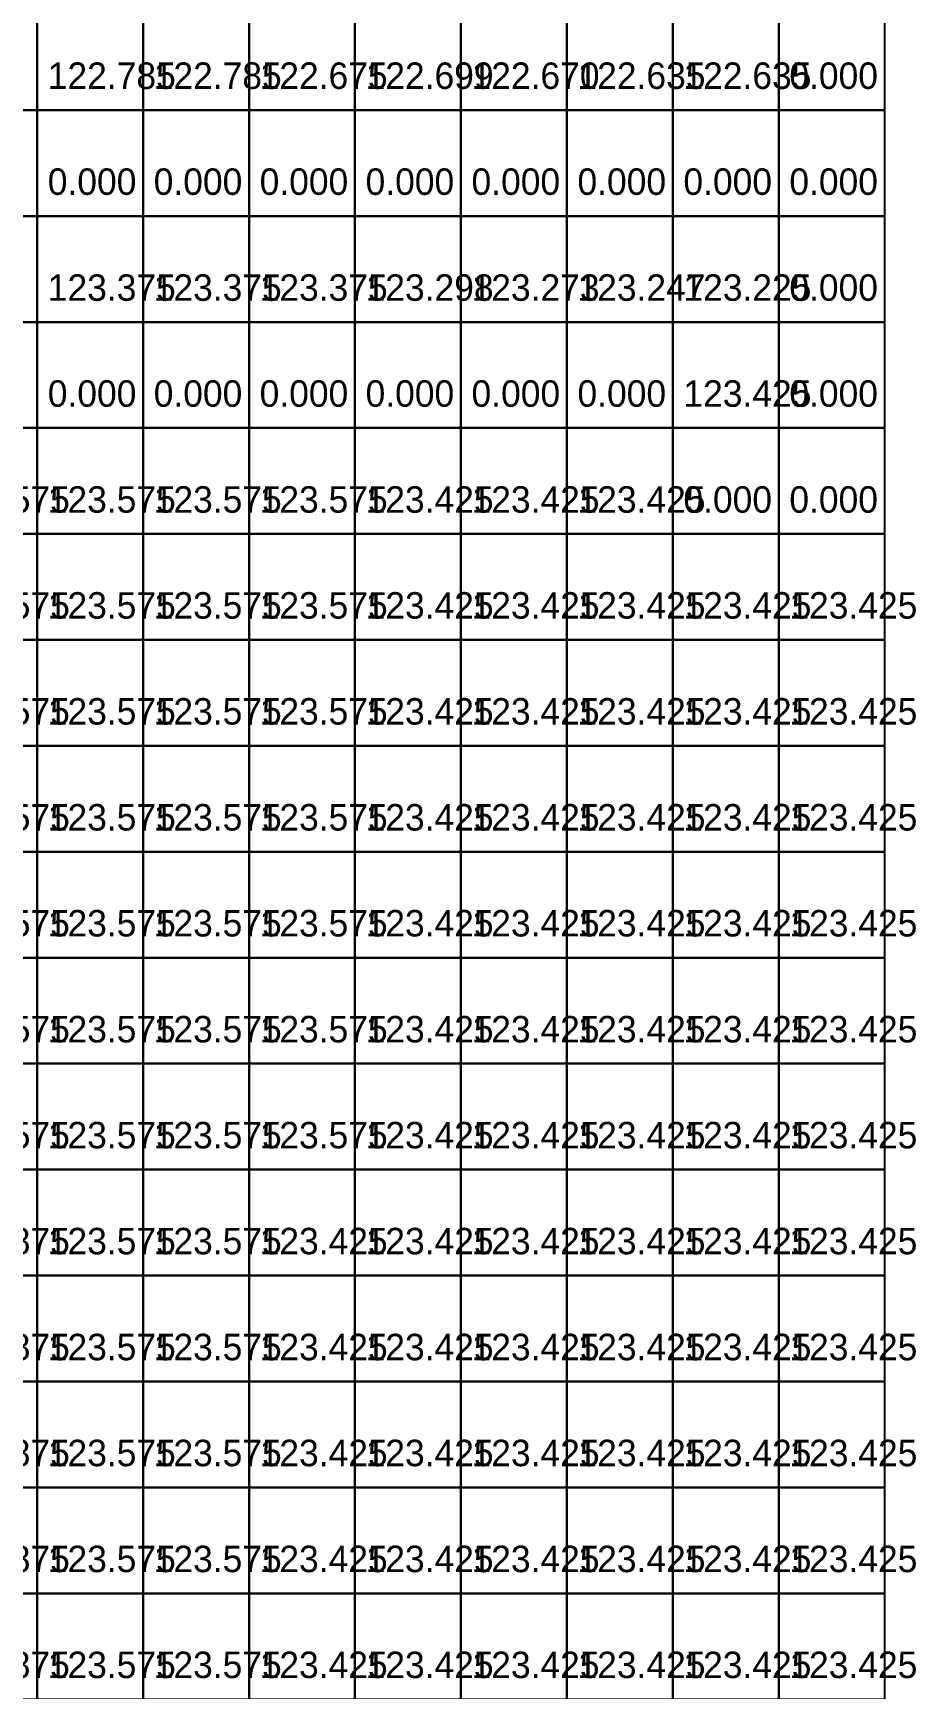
# Model space of a CAD drawing. Header units: metres. Extents: x 287857 to 287978, y 62957 to 63018.
# Drawn here: x 287969.89 to 287978.22, y 62971.93 to 62987.56 of the extents above; entities that cross this region are included whole.
import ezdxf

# ---------------------------------------------------------------- set-up
doc = ezdxf.new("R2010")
doc.units = ezdxf.units.M
for name, color, linetype, true_color in [('ARCH-BARRIER', 7, 'Continuous', 0xf87171), ('ARCH-INTERP', 7, 'Continuous', 0x64748b), ('ARCH-LEVEL-TXT', 7, 'Continuous', 0xa78bfa), ('ARCH-REAL', 7, 'Continuous', 0xa78bfa)]:
    doc.layers.add(name, color=color, linetype=linetype, true_color=true_color)

msp = doc.modelspace()

# ---------------------------------------------------------------- linework, layer by layer
at = {"layer": 'ARCH-BARRIER'}
for points in [[(287968.925, 62986.831, 0), (287969.925, 62986.831, 0), (287969.925, 62987.831, 0), (287968.925, 62987.831, 0), (287968.925, 62986.831, 0)], [(287976.925, 62986.831, 0), (287977.925, 62986.831, 0), (287977.925, 62987.831, 0), (287976.925, 62987.831, 0), (287976.925, 62986.831, 0)], [(287968.925, 62985.831, 0), (287969.925, 62985.831, 0), (287969.925, 62986.831, 0), (287968.925, 62986.831, 0), (287968.925, 62985.831, 0)], [(287969.925, 62985.831, 0), (287970.925, 62985.831, 0), (287970.925, 62986.831, 0), (287969.925, 62986.831, 0), (287969.925, 62985.831, 0)], [(287970.925, 62985.831, 0), (287971.925, 62985.831, 0), (287971.925, 62986.831, 0), (287970.925, 62986.831, 0), (287970.925, 62985.831, 0)], [(287971.925, 62985.831, 0), (287972.925, 62985.831, 0), (287972.925, 62986.831, 0), (287971.925, 62986.831, 0), (287971.925, 62985.831, 0)], [(287972.925, 62985.831, 0), (287973.925, 62985.831, 0), (287973.925, 62986.831, 0), (287972.925, 62986.831, 0), (287972.925, 62985.831, 0)], [(287973.925, 62985.831, 0), (287974.925, 62985.831, 0), (287974.925, 62986.831, 0), (287973.925, 62986.831, 0), (287973.925, 62985.831, 0)], [(287974.925, 62985.831, 0), (287975.925, 62985.831, 0), (287975.925, 62986.831, 0), (287974.925, 62986.831, 0), (287974.925, 62985.831, 0)], [(287975.925, 62985.831, 0), (287976.925, 62985.831, 0), (287976.925, 62986.831, 0), (287975.925, 62986.831, 0), (287975.925, 62985.831, 0)], [(287976.925, 62985.831, 0), (287977.925, 62985.831, 0), (287977.925, 62986.831, 0), (287976.925, 62986.831, 0), (287976.925, 62985.831, 0)], [(287968.925, 62984.831, 0), (287969.925, 62984.831, 0), (287969.925, 62985.831, 0), (287968.925, 62985.831, 0), (287968.925, 62984.831, 0)], [(287976.925, 62984.831, 0), (287977.925, 62984.831, 0), (287977.925, 62985.831, 0), (287976.925, 62985.831, 0), (287976.925, 62984.831, 0)], [(287968.925, 62983.831, 0), (287969.925, 62983.831, 0), (287969.925, 62984.831, 0), (287968.925, 62984.831, 0), (287968.925, 62983.831, 0)], [(287969.925, 62983.831, 0), (287970.925, 62983.831, 0), (287970.925, 62984.831, 0), (287969.925, 62984.831, 0), (287969.925, 62983.831, 0)], [(287970.925, 62983.831, 0), (287971.925, 62983.831, 0), (287971.925, 62984.831, 0), (287970.925, 62984.831, 0), (287970.925, 62983.831, 0)], [(287971.925, 62983.831, 0), (287972.925, 62983.831, 0), (287972.925, 62984.831, 0), (287971.925, 62984.831, 0), (287971.925, 62983.831, 0)], [(287972.925, 62983.831, 0), (287973.925, 62983.831, 0), (287973.925, 62984.831, 0), (287972.925, 62984.831, 0), (287972.925, 62983.831, 0)], [(287973.925, 62983.831, 0), (287974.925, 62983.831, 0), (287974.925, 62984.831, 0), (287973.925, 62984.831, 0), (287973.925, 62983.831, 0)], [(287974.925, 62983.831, 0), (287975.925, 62983.831, 0), (287975.925, 62984.831, 0), (287974.925, 62984.831, 0), (287974.925, 62983.831, 0)], [(287976.925, 62983.831, 0), (287977.925, 62983.831, 0), (287977.925, 62984.831, 0), (287976.925, 62984.831, 0), (287976.925, 62983.831, 0)], [(287975.925, 62982.831, 0), (287976.925, 62982.831, 0), (287976.925, 62983.831, 0), (287975.925, 62983.831, 0), (287975.925, 62982.831, 0)], [(287976.925, 62982.831, 0), (287977.925, 62982.831, 0), (287977.925, 62983.831, 0), (287976.925, 62983.831, 0), (287976.925, 62982.831, 0)]]:
    msp.add_polyline3d(points, dxfattribs=at)
at = {"layer": 'ARCH-INTERP'}
for points in [[(287970.925, 62986.831, 122.785), (287971.925, 62986.831, 122.785), (287971.925, 62987.831, 122.785), (287970.925, 62987.831, 122.785), (287970.925, 62986.831, 122.785)], [(287971.925, 62986.831, 122.675), (287972.925, 62986.831, 122.675), (287972.925, 62987.831, 122.675), (287971.925, 62987.831, 122.675), (287971.925, 62986.831, 122.675)], [(287972.925, 62986.831, 122.699), (287973.925, 62986.831, 122.699), (287973.925, 62987.831, 122.699), (287972.925, 62987.831, 122.699), (287972.925, 62986.831, 122.699)], [(287973.925, 62986.831, 122.67), (287974.925, 62986.831, 122.67), (287974.925, 62987.831, 122.67), (287973.925, 62987.831, 122.67), (287973.925, 62986.831, 122.67)], [(287969.925, 62984.831, 123.375), (287970.925, 62984.831, 123.375), (287970.925, 62985.831, 123.375), (287969.925, 62985.831, 123.375), (287969.925, 62984.831, 123.375)], [(287970.925, 62984.831, 123.375), (287971.925, 62984.831, 123.375), (287971.925, 62985.831, 123.375), (287970.925, 62985.831, 123.375), (287970.925, 62984.831, 123.375)], [(287971.925, 62984.831, 123.375), (287972.925, 62984.831, 123.375), (287972.925, 62985.831, 123.375), (287971.925, 62985.831, 123.375), (287971.925, 62984.831, 123.375)], [(287972.925, 62984.831, 123.298), (287973.925, 62984.831, 123.298), (287973.925, 62985.831, 123.298), (287972.925, 62985.831, 123.298), (287972.925, 62984.831, 123.298)], [(287973.925, 62984.831, 123.273), (287974.925, 62984.831, 123.273), (287974.925, 62985.831, 123.273), (287973.925, 62985.831, 123.273), (287973.925, 62984.831, 123.273)], [(287974.925, 62984.831, 123.247), (287975.925, 62984.831, 123.247), (287975.925, 62985.831, 123.247), (287974.925, 62985.831, 123.247), (287974.925, 62984.831, 123.247)], [(287968.925, 62982.831, 123.575), (287969.925, 62982.831, 123.575), (287969.925, 62983.831, 123.575), (287968.925, 62983.831, 123.575), (287968.925, 62982.831, 123.575)], [(287969.925, 62982.831, 123.575), (287970.925, 62982.831, 123.575), (287970.925, 62983.831, 123.575), (287969.925, 62983.831, 123.575), (287969.925, 62982.831, 123.575)], [(287970.925, 62982.831, 123.575), (287971.925, 62982.831, 123.575), (287971.925, 62983.831, 123.575), (287970.925, 62983.831, 123.575), (287970.925, 62982.831, 123.575)], [(287971.925, 62982.831, 123.575), (287972.925, 62982.831, 123.575), (287972.925, 62983.831, 123.575), (287971.925, 62983.831, 123.575), (287971.925, 62982.831, 123.575)], [(287972.925, 62982.831, 123.425), (287973.925, 62982.831, 123.425), (287973.925, 62983.831, 123.425), (287972.925, 62983.831, 123.425), (287972.925, 62982.831, 123.425)], [(287973.925, 62982.831, 123.425), (287974.925, 62982.831, 123.425), (287974.925, 62983.831, 123.425), (287973.925, 62983.831, 123.425), (287973.925, 62982.831, 123.425)], [(287974.925, 62982.831, 123.425), (287975.925, 62982.831, 123.425), (287975.925, 62983.831, 123.425), (287974.925, 62983.831, 123.425), (287974.925, 62982.831, 123.425)], [(287968.925, 62981.831, 123.575), (287969.925, 62981.831, 123.575), (287969.925, 62982.831, 123.575), (287968.925, 62982.831, 123.575), (287968.925, 62981.831, 123.575)], [(287969.925, 62981.831, 123.575), (287970.925, 62981.831, 123.575), (287970.925, 62982.831, 123.575), (287969.925, 62982.831, 123.575), (287969.925, 62981.831, 123.575)], [(287970.925, 62981.831, 123.575), (287971.925, 62981.831, 123.575), (287971.925, 62982.831, 123.575), (287970.925, 62982.831, 123.575), (287970.925, 62981.831, 123.575)], [(287971.925, 62981.831, 123.575), (287972.925, 62981.831, 123.575), (287972.925, 62982.831, 123.575), (287971.925, 62982.831, 123.575), (287971.925, 62981.831, 123.575)], [(287972.925, 62981.831, 123.425), (287973.925, 62981.831, 123.425), (287973.925, 62982.831, 123.425), (287972.925, 62982.831, 123.425), (287972.925, 62981.831, 123.425)], [(287973.925, 62981.831, 123.425), (287974.925, 62981.831, 123.425), (287974.925, 62982.831, 123.425), (287973.925, 62982.831, 123.425), (287973.925, 62981.831, 123.425)], [(287974.925, 62981.831, 123.425), (287975.925, 62981.831, 123.425), (287975.925, 62982.831, 123.425), (287974.925, 62982.831, 123.425), (287974.925, 62981.831, 123.425)], [(287975.925, 62981.831, 123.425), (287976.925, 62981.831, 123.425), (287976.925, 62982.831, 123.425), (287975.925, 62982.831, 123.425), (287975.925, 62981.831, 123.425)], [(287976.925, 62981.831, 123.425), (287977.925, 62981.831, 123.425), (287977.925, 62982.831, 123.425), (287976.925, 62982.831, 123.425), (287976.925, 62981.831, 123.425)], [(287968.925, 62980.831, 123.575), (287969.925, 62980.831, 123.575), (287969.925, 62981.831, 123.575), (287968.925, 62981.831, 123.575), (287968.925, 62980.831, 123.575)], [(287969.925, 62980.831, 123.575), (287970.925, 62980.831, 123.575), (287970.925, 62981.831, 123.575), (287969.925, 62981.831, 123.575), (287969.925, 62980.831, 123.575)], [(287970.925, 62980.831, 123.575), (287971.925, 62980.831, 123.575), (287971.925, 62981.831, 123.575), (287970.925, 62981.831, 123.575), (287970.925, 62980.831, 123.575)], [(287971.925, 62980.831, 123.575), (287972.925, 62980.831, 123.575), (287972.925, 62981.831, 123.575), (287971.925, 62981.831, 123.575), (287971.925, 62980.831, 123.575)], [(287972.925, 62980.831, 123.425), (287973.925, 62980.831, 123.425), (287973.925, 62981.831, 123.425), (287972.925, 62981.831, 123.425), (287972.925, 62980.831, 123.425)], [(287973.925, 62980.831, 123.425), (287974.925, 62980.831, 123.425), (287974.925, 62981.831, 123.425), (287973.925, 62981.831, 123.425), (287973.925, 62980.831, 123.425)], [(287974.925, 62980.831, 123.425), (287975.925, 62980.831, 123.425), (287975.925, 62981.831, 123.425), (287974.925, 62981.831, 123.425), (287974.925, 62980.831, 123.425)], [(287975.925, 62980.831, 123.425), (287976.925, 62980.831, 123.425), (287976.925, 62981.831, 123.425), (287975.925, 62981.831, 123.425), (287975.925, 62980.831, 123.425)], [(287976.925, 62980.831, 123.425), (287977.925, 62980.831, 123.425), (287977.925, 62981.831, 123.425), (287976.925, 62981.831, 123.425), (287976.925, 62980.831, 123.425)], [(287968.925, 62979.831, 123.575), (287969.925, 62979.831, 123.575), (287969.925, 62980.831, 123.575), (287968.925, 62980.831, 123.575), (287968.925, 62979.831, 123.575)], [(287969.925, 62979.831, 123.575), (287970.925, 62979.831, 123.575), (287970.925, 62980.831, 123.575), (287969.925, 62980.831, 123.575), (287969.925, 62979.831, 123.575)], [(287970.925, 62979.831, 123.575), (287971.925, 62979.831, 123.575), (287971.925, 62980.831, 123.575), (287970.925, 62980.831, 123.575), (287970.925, 62979.831, 123.575)], [(287971.925, 62979.831, 123.575), (287972.925, 62979.831, 123.575), (287972.925, 62980.831, 123.575), (287971.925, 62980.831, 123.575), (287971.925, 62979.831, 123.575)], [(287972.925, 62979.831, 123.425), (287973.925, 62979.831, 123.425), (287973.925, 62980.831, 123.425), (287972.925, 62980.831, 123.425), (287972.925, 62979.831, 123.425)], [(287973.925, 62979.831, 123.425), (287974.925, 62979.831, 123.425), (287974.925, 62980.831, 123.425), (287973.925, 62980.831, 123.425), (287973.925, 62979.831, 123.425)], [(287974.925, 62979.831, 123.425), (287975.925, 62979.831, 123.425), (287975.925, 62980.831, 123.425), (287974.925, 62980.831, 123.425), (287974.925, 62979.831, 123.425)], [(287975.925, 62979.831, 123.425), (287976.925, 62979.831, 123.425), (287976.925, 62980.831, 123.425), (287975.925, 62980.831, 123.425), (287975.925, 62979.831, 123.425)], [(287976.925, 62979.831, 123.425), (287977.925, 62979.831, 123.425), (287977.925, 62980.831, 123.425), (287976.925, 62980.831, 123.425), (287976.925, 62979.831, 123.425)], [(287968.925, 62978.831, 123.575), (287969.925, 62978.831, 123.575), (287969.925, 62979.831, 123.575), (287968.925, 62979.831, 123.575), (287968.925, 62978.831, 123.575)], [(287969.925, 62978.831, 123.575), (287970.925, 62978.831, 123.575), (287970.925, 62979.831, 123.575), (287969.925, 62979.831, 123.575), (287969.925, 62978.831, 123.575)], [(287970.925, 62978.831, 123.575), (287971.925, 62978.831, 123.575), (287971.925, 62979.831, 123.575), (287970.925, 62979.831, 123.575), (287970.925, 62978.831, 123.575)], [(287971.925, 62978.831, 123.575), (287972.925, 62978.831, 123.575), (287972.925, 62979.831, 123.575), (287971.925, 62979.831, 123.575), (287971.925, 62978.831, 123.575)], [(287972.925, 62978.831, 123.425), (287973.925, 62978.831, 123.425), (287973.925, 62979.831, 123.425), (287972.925, 62979.831, 123.425), (287972.925, 62978.831, 123.425)], [(287973.925, 62978.831, 123.425), (287974.925, 62978.831, 123.425), (287974.925, 62979.831, 123.425), (287973.925, 62979.831, 123.425), (287973.925, 62978.831, 123.425)], [(287974.925, 62978.831, 123.425), (287975.925, 62978.831, 123.425), (287975.925, 62979.831, 123.425), (287974.925, 62979.831, 123.425), (287974.925, 62978.831, 123.425)], [(287975.925, 62978.831, 123.425), (287976.925, 62978.831, 123.425), (287976.925, 62979.831, 123.425), (287975.925, 62979.831, 123.425), (287975.925, 62978.831, 123.425)], [(287976.925, 62978.831, 123.425), (287977.925, 62978.831, 123.425), (287977.925, 62979.831, 123.425), (287976.925, 62979.831, 123.425), (287976.925, 62978.831, 123.425)], [(287968.925, 62977.831, 123.575), (287969.925, 62977.831, 123.575), (287969.925, 62978.831, 123.575), (287968.925, 62978.831, 123.575), (287968.925, 62977.831, 123.575)], [(287969.925, 62977.831, 123.575), (287970.925, 62977.831, 123.575), (287970.925, 62978.831, 123.575), (287969.925, 62978.831, 123.575), (287969.925, 62977.831, 123.575)], [(287970.925, 62977.831, 123.575), (287971.925, 62977.831, 123.575), (287971.925, 62978.831, 123.575), (287970.925, 62978.831, 123.575), (287970.925, 62977.831, 123.575)], [(287971.925, 62977.831, 123.575), (287972.925, 62977.831, 123.575), (287972.925, 62978.831, 123.575), (287971.925, 62978.831, 123.575), (287971.925, 62977.831, 123.575)], [(287972.925, 62977.831, 123.425), (287973.925, 62977.831, 123.425), (287973.925, 62978.831, 123.425), (287972.925, 62978.831, 123.425), (287972.925, 62977.831, 123.425)], [(287973.925, 62977.831, 123.425), (287974.925, 62977.831, 123.425), (287974.925, 62978.831, 123.425), (287973.925, 62978.831, 123.425), (287973.925, 62977.831, 123.425)], [(287974.925, 62977.831, 123.425), (287975.925, 62977.831, 123.425), (287975.925, 62978.831, 123.425), (287974.925, 62978.831, 123.425), (287974.925, 62977.831, 123.425)], [(287975.925, 62977.831, 123.425), (287976.925, 62977.831, 123.425), (287976.925, 62978.831, 123.425), (287975.925, 62978.831, 123.425), (287975.925, 62977.831, 123.425)], [(287976.925, 62977.831, 123.425), (287977.925, 62977.831, 123.425), (287977.925, 62978.831, 123.425), (287976.925, 62978.831, 123.425), (287976.925, 62977.831, 123.425)], [(287968.925, 62976.831, 123.575), (287969.925, 62976.831, 123.575), (287969.925, 62977.831, 123.575), (287968.925, 62977.831, 123.575), (287968.925, 62976.831, 123.575)], [(287969.925, 62976.831, 123.575), (287970.925, 62976.831, 123.575), (287970.925, 62977.831, 123.575), (287969.925, 62977.831, 123.575), (287969.925, 62976.831, 123.575)], [(287970.925, 62976.831, 123.575), (287971.925, 62976.831, 123.575), (287971.925, 62977.831, 123.575), (287970.925, 62977.831, 123.575), (287970.925, 62976.831, 123.575)], [(287971.925, 62976.831, 123.575), (287972.925, 62976.831, 123.575), (287972.925, 62977.831, 123.575), (287971.925, 62977.831, 123.575), (287971.925, 62976.831, 123.575)], [(287972.925, 62976.831, 123.425), (287973.925, 62976.831, 123.425), (287973.925, 62977.831, 123.425), (287972.925, 62977.831, 123.425), (287972.925, 62976.831, 123.425)], [(287973.925, 62976.831, 123.425), (287974.925, 62976.831, 123.425), (287974.925, 62977.831, 123.425), (287973.925, 62977.831, 123.425), (287973.925, 62976.831, 123.425)], [(287974.925, 62976.831, 123.425), (287975.925, 62976.831, 123.425), (287975.925, 62977.831, 123.425), (287974.925, 62977.831, 123.425), (287974.925, 62976.831, 123.425)], [(287975.925, 62976.831, 123.425), (287976.925, 62976.831, 123.425), (287976.925, 62977.831, 123.425), (287975.925, 62977.831, 123.425), (287975.925, 62976.831, 123.425)], [(287976.925, 62976.831, 123.425), (287977.925, 62976.831, 123.425), (287977.925, 62977.831, 123.425), (287976.925, 62977.831, 123.425), (287976.925, 62976.831, 123.425)], [(287968.925, 62975.831, 123.875), (287969.925, 62975.831, 123.875), (287969.925, 62976.831, 123.875), (287968.925, 62976.831, 123.875), (287968.925, 62975.831, 123.875)], [(287969.925, 62975.831, 123.575), (287970.925, 62975.831, 123.575), (287970.925, 62976.831, 123.575), (287969.925, 62976.831, 123.575), (287969.925, 62975.831, 123.575)], [(287970.925, 62975.831, 123.575), (287971.925, 62975.831, 123.575), (287971.925, 62976.831, 123.575), (287970.925, 62976.831, 123.575), (287970.925, 62975.831, 123.575)], [(287971.925, 62975.831, 123.425), (287972.925, 62975.831, 123.425), (287972.925, 62976.831, 123.425), (287971.925, 62976.831, 123.425), (287971.925, 62975.831, 123.425)], [(287972.925, 62975.831, 123.425), (287973.925, 62975.831, 123.425), (287973.925, 62976.831, 123.425), (287972.925, 62976.831, 123.425), (287972.925, 62975.831, 123.425)], [(287973.925, 62975.831, 123.425), (287974.925, 62975.831, 123.425), (287974.925, 62976.831, 123.425), (287973.925, 62976.831, 123.425), (287973.925, 62975.831, 123.425)], [(287974.925, 62975.831, 123.425), (287975.925, 62975.831, 123.425), (287975.925, 62976.831, 123.425), (287974.925, 62976.831, 123.425), (287974.925, 62975.831, 123.425)], [(287975.925, 62975.831, 123.425), (287976.925, 62975.831, 123.425), (287976.925, 62976.831, 123.425), (287975.925, 62976.831, 123.425), (287975.925, 62975.831, 123.425)], [(287976.925, 62975.831, 123.425), (287977.925, 62975.831, 123.425), (287977.925, 62976.831, 123.425), (287976.925, 62976.831, 123.425), (287976.925, 62975.831, 123.425)], [(287968.925, 62974.831, 123.875), (287969.925, 62974.831, 123.875), (287969.925, 62975.831, 123.875), (287968.925, 62975.831, 123.875), (287968.925, 62974.831, 123.875)], [(287969.925, 62974.831, 123.575), (287970.925, 62974.831, 123.575), (287970.925, 62975.831, 123.575), (287969.925, 62975.831, 123.575), (287969.925, 62974.831, 123.575)], [(287970.925, 62974.831, 123.575), (287971.925, 62974.831, 123.575), (287971.925, 62975.831, 123.575), (287970.925, 62975.831, 123.575), (287970.925, 62974.831, 123.575)], [(287971.925, 62974.831, 123.425), (287972.925, 62974.831, 123.425), (287972.925, 62975.831, 123.425), (287971.925, 62975.831, 123.425), (287971.925, 62974.831, 123.425)], [(287972.925, 62974.831, 123.425), (287973.925, 62974.831, 123.425), (287973.925, 62975.831, 123.425), (287972.925, 62975.831, 123.425), (287972.925, 62974.831, 123.425)], [(287973.925, 62974.831, 123.425), (287974.925, 62974.831, 123.425), (287974.925, 62975.831, 123.425), (287973.925, 62975.831, 123.425), (287973.925, 62974.831, 123.425)], [(287974.925, 62974.831, 123.425), (287975.925, 62974.831, 123.425), (287975.925, 62975.831, 123.425), (287974.925, 62975.831, 123.425), (287974.925, 62974.831, 123.425)], [(287975.925, 62974.831, 123.425), (287976.925, 62974.831, 123.425), (287976.925, 62975.831, 123.425), (287975.925, 62975.831, 123.425), (287975.925, 62974.831, 123.425)], [(287976.925, 62974.831, 123.425), (287977.925, 62974.831, 123.425), (287977.925, 62975.831, 123.425), (287976.925, 62975.831, 123.425), (287976.925, 62974.831, 123.425)], [(287968.925, 62973.831, 123.875), (287969.925, 62973.831, 123.875), (287969.925, 62974.831, 123.875), (287968.925, 62974.831, 123.875), (287968.925, 62973.831, 123.875)], [(287969.925, 62973.831, 123.575), (287970.925, 62973.831, 123.575), (287970.925, 62974.831, 123.575), (287969.925, 62974.831, 123.575), (287969.925, 62973.831, 123.575)], [(287970.925, 62973.831, 123.575), (287971.925, 62973.831, 123.575), (287971.925, 62974.831, 123.575), (287970.925, 62974.831, 123.575), (287970.925, 62973.831, 123.575)], [(287971.925, 62973.831, 123.425), (287972.925, 62973.831, 123.425), (287972.925, 62974.831, 123.425), (287971.925, 62974.831, 123.425), (287971.925, 62973.831, 123.425)], [(287972.925, 62973.831, 123.425), (287973.925, 62973.831, 123.425), (287973.925, 62974.831, 123.425), (287972.925, 62974.831, 123.425), (287972.925, 62973.831, 123.425)], [(287973.925, 62973.831, 123.425), (287974.925, 62973.831, 123.425), (287974.925, 62974.831, 123.425), (287973.925, 62974.831, 123.425), (287973.925, 62973.831, 123.425)], [(287974.925, 62973.831, 123.425), (287975.925, 62973.831, 123.425), (287975.925, 62974.831, 123.425), (287974.925, 62974.831, 123.425), (287974.925, 62973.831, 123.425)], [(287975.925, 62973.831, 123.425), (287976.925, 62973.831, 123.425), (287976.925, 62974.831, 123.425), (287975.925, 62974.831, 123.425), (287975.925, 62973.831, 123.425)], [(287976.925, 62973.831, 123.425), (287977.925, 62973.831, 123.425), (287977.925, 62974.831, 123.425), (287976.925, 62974.831, 123.425), (287976.925, 62973.831, 123.425)], [(287968.925, 62972.831, 123.875), (287969.925, 62972.831, 123.875), (287969.925, 62973.831, 123.875), (287968.925, 62973.831, 123.875), (287968.925, 62972.831, 123.875)], [(287969.925, 62972.831, 123.575), (287970.925, 62972.831, 123.575), (287970.925, 62973.831, 123.575), (287969.925, 62973.831, 123.575), (287969.925, 62972.831, 123.575)], [(287970.925, 62972.831, 123.575), (287971.925, 62972.831, 123.575), (287971.925, 62973.831, 123.575), (287970.925, 62973.831, 123.575), (287970.925, 62972.831, 123.575)], [(287971.925, 62972.831, 123.425), (287972.925, 62972.831, 123.425), (287972.925, 62973.831, 123.425), (287971.925, 62973.831, 123.425), (287971.925, 62972.831, 123.425)], [(287972.925, 62972.831, 123.425), (287973.925, 62972.831, 123.425), (287973.925, 62973.831, 123.425), (287972.925, 62973.831, 123.425), (287972.925, 62972.831, 123.425)], [(287973.925, 62972.831, 123.425), (287974.925, 62972.831, 123.425), (287974.925, 62973.831, 123.425), (287973.925, 62973.831, 123.425), (287973.925, 62972.831, 123.425)], [(287974.925, 62972.831, 123.425), (287975.925, 62972.831, 123.425), (287975.925, 62973.831, 123.425), (287974.925, 62973.831, 123.425), (287974.925, 62972.831, 123.425)], [(287975.925, 62972.831, 123.425), (287976.925, 62972.831, 123.425), (287976.925, 62973.831, 123.425), (287975.925, 62973.831, 123.425), (287975.925, 62972.831, 123.425)], [(287976.925, 62972.831, 123.425), (287977.925, 62972.831, 123.425), (287977.925, 62973.831, 123.425), (287976.925, 62973.831, 123.425), (287976.925, 62972.831, 123.425)], [(287968.925, 62971.831, 123.875), (287969.925, 62971.831, 123.875), (287969.925, 62972.831, 123.875), (287968.925, 62972.831, 123.875), (287968.925, 62971.831, 123.875)], [(287969.925, 62971.831, 123.575), (287970.925, 62971.831, 123.575), (287970.925, 62972.831, 123.575), (287969.925, 62972.831, 123.575), (287969.925, 62971.831, 123.575)], [(287970.925, 62971.831, 123.575), (287971.925, 62971.831, 123.575), (287971.925, 62972.831, 123.575), (287970.925, 62972.831, 123.575), (287970.925, 62971.831, 123.575)], [(287971.925, 62971.831, 123.425), (287972.925, 62971.831, 123.425), (287972.925, 62972.831, 123.425), (287971.925, 62972.831, 123.425), (287971.925, 62971.831, 123.425)], [(287972.925, 62971.831, 123.425), (287973.925, 62971.831, 123.425), (287973.925, 62972.831, 123.425), (287972.925, 62972.831, 123.425), (287972.925, 62971.831, 123.425)], [(287973.925, 62971.831, 123.425), (287974.925, 62971.831, 123.425), (287974.925, 62972.831, 123.425), (287973.925, 62972.831, 123.425), (287973.925, 62971.831, 123.425)], [(287974.925, 62971.831, 123.425), (287975.925, 62971.831, 123.425), (287975.925, 62972.831, 123.425), (287974.925, 62972.831, 123.425), (287974.925, 62971.831, 123.425)], [(287975.925, 62971.831, 123.425), (287976.925, 62971.831, 123.425), (287976.925, 62972.831, 123.425), (287975.925, 62972.831, 123.425), (287975.925, 62971.831, 123.425)], [(287976.925, 62971.831, 123.425), (287977.925, 62971.831, 123.425), (287977.925, 62972.831, 123.425), (287976.925, 62972.831, 123.425), (287976.925, 62971.831, 123.425)]]:
    msp.add_polyline3d(points, dxfattribs=at)
at = {"layer": 'ARCH-REAL'}
for points in [[(287969.925, 62986.831, 122.785), (287970.925, 62986.831, 122.785), (287970.925, 62987.831, 122.785), (287969.925, 62987.831, 122.785), (287969.925, 62986.831, 122.785)], [(287974.925, 62986.831, 122.635), (287975.925, 62986.831, 122.635), (287975.925, 62987.831, 122.635), (287974.925, 62987.831, 122.635), (287974.925, 62986.831, 122.635)], [(287975.925, 62986.831, 122.635), (287976.925, 62986.831, 122.635), (287976.925, 62987.831, 122.635), (287975.925, 62987.831, 122.635), (287975.925, 62986.831, 122.635)], [(287975.925, 62984.831, 123.225), (287976.925, 62984.831, 123.225), (287976.925, 62985.831, 123.225), (287975.925, 62985.831, 123.225), (287975.925, 62984.831, 123.225)], [(287975.925, 62983.831, 123.425), (287976.925, 62983.831, 123.425), (287976.925, 62984.831, 123.425), (287975.925, 62984.831, 123.425), (287975.925, 62983.831, 123.425)]]:
    msp.add_polyline3d(points, dxfattribs=at)

# ---------------------------------------------------------------- texts
at = {"layer": 'ARCH-LEVEL-TXT'}
for s, p in [('122.785', (287970.025, 62987.031, 122.785)), ('122.785', (287971.025, 62987.031, 122.785)), ('122.675', (287972.025, 62987.031, 122.675)), ('122.699', (287973.025, 62987.031, 122.699)), ('122.670', (287974.025, 62987.031, 122.67)), ('122.635', (287975.025, 62987.031, 122.635)), ('122.635', (287976.025, 62987.031, 122.635)), ('0.000', (287977.025, 62987.031)), ('0.000', (287970.025, 62986.031)), ('0.000', (287971.025, 62986.031)), ('0.000', (287972.025, 62986.031)), ('0.000', (287973.025, 62986.031)), ('0.000', (287974.025, 62986.031)), ('0.000', (287975.025, 62986.031)), ('0.000', (287976.025, 62986.031)), ('0.000', (287977.025, 62986.031)), ('123.375', (287970.025, 62985.031, 123.375)), ('123.375', (287971.025, 62985.031, 123.375)), ('123.375', (287972.025, 62985.031, 123.375)), ('123.298', (287973.025, 62985.031, 123.298)), ('123.273', (287974.025, 62985.031, 123.273)), ('123.247', (287975.025, 62985.031, 123.247)), ('123.225', (287976.025, 62985.031, 123.225)), ('0.000', (287977.025, 62985.031)), ('0.000', (287970.025, 62984.031)), ('0.000', (287971.025, 62984.031)), ('0.000', (287972.025, 62984.031)), ('0.000', (287973.025, 62984.031)), ('0.000', (287974.025, 62984.031)), ('0.000', (287975.025, 62984.031)), ('123.425', (287976.025, 62984.031, 123.425)), ('0.000', (287977.025, 62984.031)), ('123.575', (287969.025, 62983.031, 123.575)), ('123.575', (287970.025, 62983.031, 123.575)), ('123.575', (287971.025, 62983.031, 123.575)), ('123.575', (287972.025, 62983.031, 123.575)), ('123.425', (287973.025, 62983.031, 123.425)), ('123.425', (287974.025, 62983.031, 123.425)), ('123.425', (287975.025, 62983.031, 123.425)), ('0.000', (287976.025, 62983.031)), ('0.000', (287977.025, 62983.031)), ('123.575', (287969.025, 62982.031, 123.575)), ('123.575', (287970.025, 62982.031, 123.575)), ('123.575', (287971.025, 62982.031, 123.575)), ('123.575', (287972.025, 62982.031, 123.575)), ('123.425', (287973.025, 62982.031, 123.425)), ('123.425', (287974.025, 62982.031, 123.425)), ('123.425', (287975.025, 62982.031, 123.425)), ('123.425', (287976.025, 62982.031, 123.425)), ('123.425', (287977.025, 62982.031, 123.425)), ('123.575', (287969.025, 62981.031, 123.575)), ('123.575', (287970.025, 62981.031, 123.575)), ('123.575', (287971.025, 62981.031, 123.575)), ('123.575', (287972.025, 62981.031, 123.575)), ('123.425', (287973.025, 62981.031, 123.425)), ('123.425', (287974.025, 62981.031, 123.425)), ('123.425', (287975.025, 62981.031, 123.425)), ('123.425', (287976.025, 62981.031, 123.425)), ('123.425', (287977.025, 62981.031, 123.425)), ('123.575', (287969.025, 62980.031, 123.575)), ('123.575', (287970.025, 62980.031, 123.575)), ('123.575', (287971.025, 62980.031, 123.575)), ('123.575', (287972.025, 62980.031, 123.575)), ('123.425', (287973.025, 62980.031, 123.425)), ('123.425', (287974.025, 62980.031, 123.425)), ('123.425', (287975.025, 62980.031, 123.425)), ('123.425', (287976.025, 62980.031, 123.425)), ('123.425', (287977.025, 62980.031, 123.425)), ('123.575', (287969.025, 62979.031, 123.575)), ('123.575', (287970.025, 62979.031, 123.575)), ('123.575', (287971.025, 62979.031, 123.575)), ('123.575', (287972.025, 62979.031, 123.575)), ('123.425', (287973.025, 62979.031, 123.425)), ('123.425', (287974.025, 62979.031, 123.425)), ('123.425', (287975.025, 62979.031, 123.425)), ('123.425', (287976.025, 62979.031, 123.425)), ('123.425', (287977.025, 62979.031, 123.425)), ('123.575', (287969.025, 62978.031, 123.575)), ('123.575', (287970.025, 62978.031, 123.575)), ('123.575', (287971.025, 62978.031, 123.575)), ('123.575', (287972.025, 62978.031, 123.575)), ('123.425', (287973.025, 62978.031, 123.425)), ('123.425', (287974.025, 62978.031, 123.425)), ('123.425', (287975.025, 62978.031, 123.425)), ('123.425', (287976.025, 62978.031, 123.425)), ('123.425', (287977.025, 62978.031, 123.425)), ('123.575', (287969.025, 62977.031, 123.575)), ('123.575', (287970.025, 62977.031, 123.575)), ('123.575', (287971.025, 62977.031, 123.575)), ('123.575', (287972.025, 62977.031, 123.575)), ('123.425', (287973.025, 62977.031, 123.425)), ('123.425', (287974.025, 62977.031, 123.425)), ('123.425', (287975.025, 62977.031, 123.425)), ('123.425', (287976.025, 62977.031, 123.425)), ('123.425', (287977.025, 62977.031, 123.425)), ('123.875', (287969.025, 62976.031, 123.875)), ('123.575', (287970.025, 62976.031, 123.575)), ('123.575', (287971.025, 62976.031, 123.575)), ('123.425', (287972.025, 62976.031, 123.425)), ('123.425', (287973.025, 62976.031, 123.425)), ('123.425', (287974.025, 62976.031, 123.425)), ('123.425', (287975.025, 62976.031, 123.425)), ('123.425', (287976.025, 62976.031, 123.425)), ('123.425', (287977.025, 62976.031, 123.425)), ('123.875', (287969.025, 62975.031, 123.875)), ('123.575', (287970.025, 62975.031, 123.575)), ('123.575', (287971.025, 62975.031, 123.575)), ('123.425', (287972.025, 62975.031, 123.425)), ('123.425', (287973.025, 62975.031, 123.425)), ('123.425', (287974.025, 62975.031, 123.425)), ('123.425', (287975.025, 62975.031, 123.425)), ('123.425', (287976.025, 62975.031, 123.425)), ('123.425', (287977.025, 62975.031, 123.425)), ('123.875', (287969.025, 62974.031, 123.875)), ('123.575', (287970.025, 62974.031, 123.575)), ('123.575', (287971.025, 62974.031, 123.575)), ('123.425', (287972.025, 62974.031, 123.425)), ('123.425', (287973.025, 62974.031, 123.425)), ('123.425', (287974.025, 62974.031, 123.425)), ('123.425', (287975.025, 62974.031, 123.425)), ('123.425', (287976.025, 62974.031, 123.425)), ('123.425', (287977.025, 62974.031, 123.425)), ('123.875', (287969.025, 62973.031, 123.875)), ('123.575', (287970.025, 62973.031, 123.575)), ('123.575', (287971.025, 62973.031, 123.575)), ('123.425', (287972.025, 62973.031, 123.425)), ('123.425', (287973.025, 62973.031, 123.425)), ('123.425', (287974.025, 62973.031, 123.425)), ('123.425', (287975.025, 62973.031, 123.425)), ('123.425', (287976.025, 62973.031, 123.425)), ('123.425', (287977.025, 62973.031, 123.425)), ('123.875', (287969.025, 62972.031, 123.875)), ('123.575', (287970.025, 62972.031, 123.575)), ('123.575', (287971.025, 62972.031, 123.575)), ('123.425', (287972.025, 62972.031, 123.425)), ('123.425', (287973.025, 62972.031, 123.425)), ('123.425', (287974.025, 62972.031, 123.425)), ('123.425', (287975.025, 62972.031, 123.425)), ('123.425', (287976.025, 62972.031, 123.425)), ('123.425', (287977.025, 62972.031, 123.425))]:
    msp.add_text(s, height=0.25, dxfattribs=at).set_placement(p)

doc.saveas('drawing.dxf')
